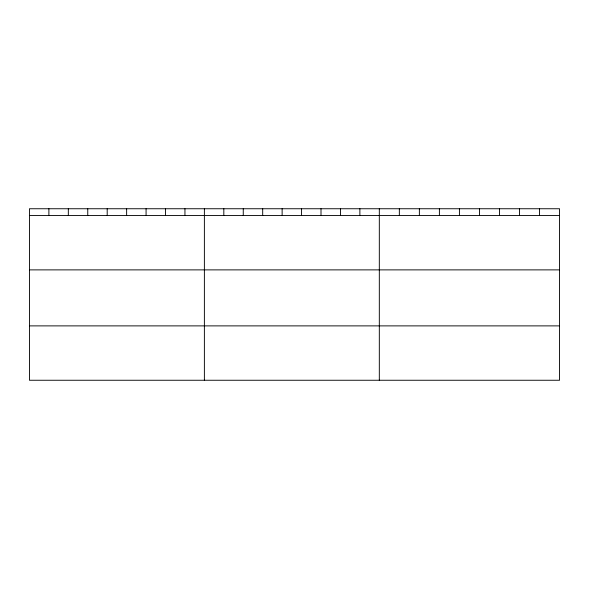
<?xml version="1.0" encoding="UTF-8"?>
<svg xmlns="http://www.w3.org/2000/svg" width="589" height="589" viewBox="0 0 589 589"><rect width="100%" height="100%" fill="white"/><g stroke="black" fill="none" stroke-linecap="round" stroke-linejoin="round"><path stroke-width="0.88" d="M559.55 215.522L559.55 380.251L29.45 380.251L29.45 208.749L559.55 208.749L559.55 215.522L29.45 215.522M29.45 269.88L559.55 269.88M29.45 325.886L559.55 325.886M539.524 208.749L539.524 215.522M519.498 208.749L519.498 215.522M499.472 208.749L499.472 215.522M479.446 208.749L479.446 215.522M459.42 208.749L459.42 215.522M439.394 208.749L439.394 215.522M419.368 208.749L419.368 215.522M399.342 208.749L399.342 215.522M379.316 208.749L379.316 380.251M359.879 208.749L359.879 215.522M340.442 208.749L340.442 215.522M321.005 208.749L321.005 215.522M301.568 208.749L301.568 215.522M282.131 208.749L282.131 215.522M262.694 208.749L262.694 215.522M243.257 208.749L243.257 215.522M223.82 208.749L223.82 215.522M204.383 208.749L204.383 380.251M184.946 208.749L184.946 215.522M165.509 208.749L165.509 215.522M146.072 208.749L146.072 215.522M126.635 208.749L126.635 215.522M107.198 208.749L107.198 215.522M87.761 208.749L87.761 215.522M68.324 208.749L68.324 215.522M48.887 208.749L48.887 215.522"/></g></svg>
